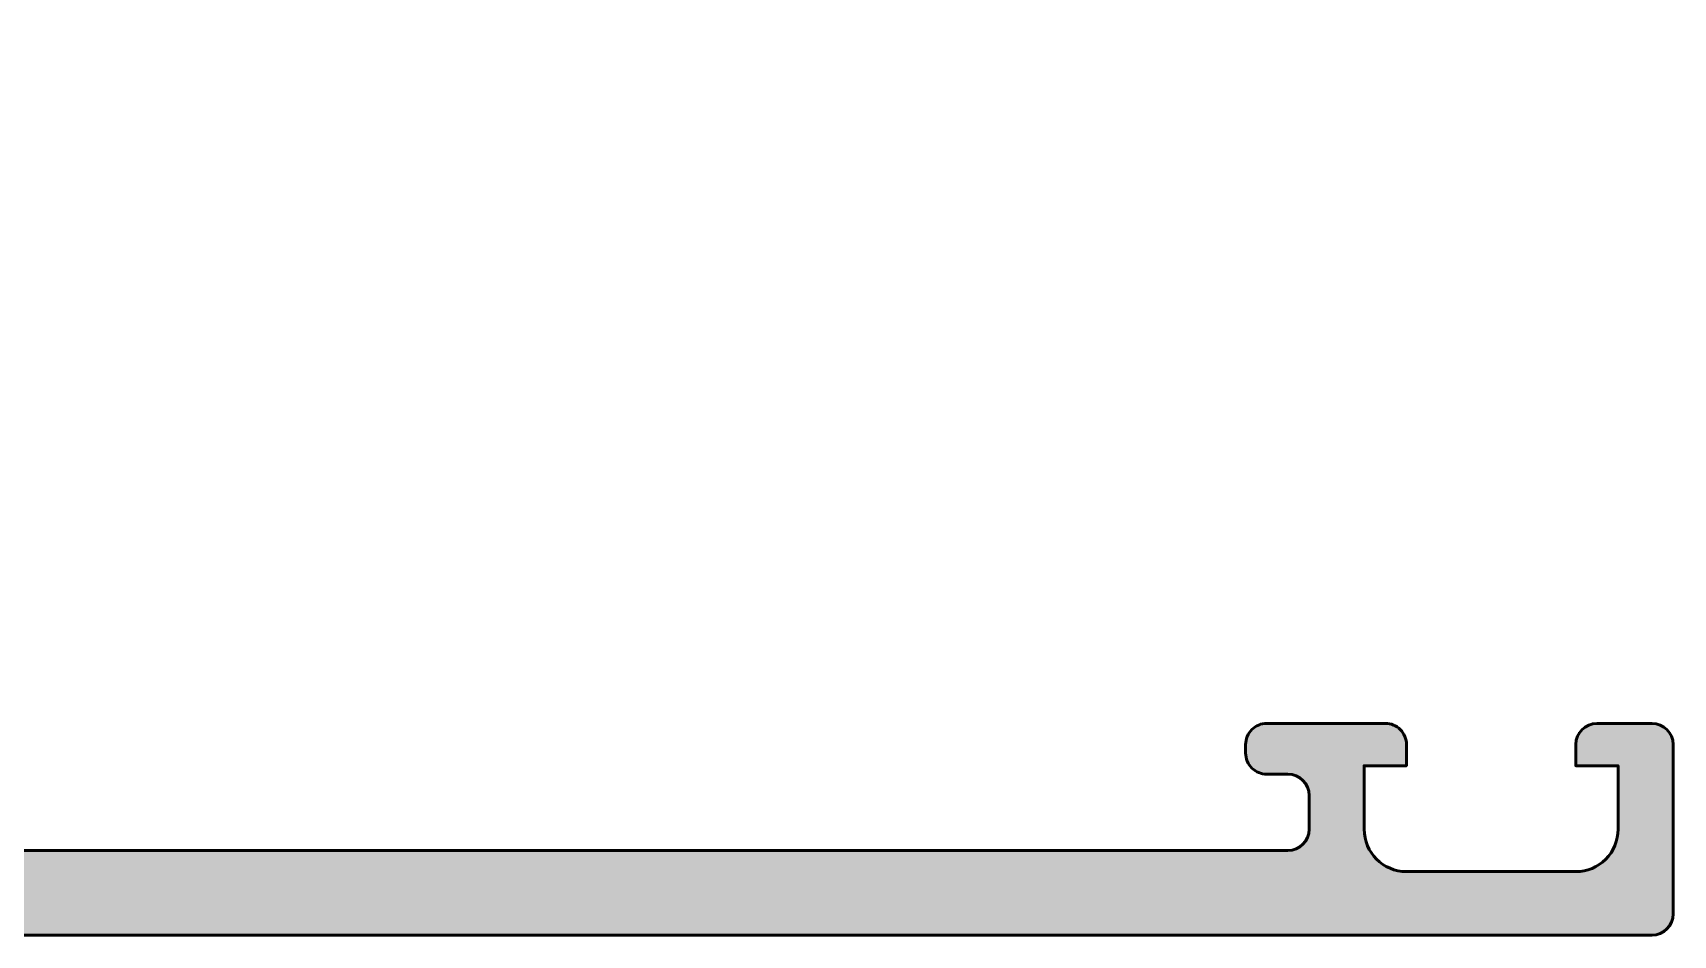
# Model space of a CAD drawing. Extents: x 0 to 77.5, y 0 to 75.
# Drawn here: x 38.75 to 77.5, y 0 to 21.3 of the extents above; entities that cross this region are included whole.
import ezdxf

# ---------------------------------------------------------------- set-up
doc = ezdxf.new("R2010")
doc.units = 0
doc.layers.add('0S-Alu contour', color=7, linetype='Continuous', lineweight=50)
doc.layers.add('0S-Alu hatch', color=252, linetype='Continuous', lineweight=25)

# ---------------------------------------------------------------- blocks, each defined once
blk = doc.blocks.new('357880__EF5C99FE_7111_410A_AF57_3AD4C0A92AE4_')
at = {"layer": '0S-Alu hatch'}
h = blk.add_hatch(color=256, dxfattribs=at)
edge = h.paths.add_edge_path()
edge.add_line((9.523192936173272, 19.05247843358535), (8.577453190079353, 18.74763834569425))
edge.add_arc((8.800309889714228, 18.30006520285092), 0.4999868265932678, 116.4697425232909, 179.9997316107171)
edge.add_line((8.300323063126445, 18.30006754491569), (8.300323063126427, 18.00006449315482))
edge.add_arc((8.80030253545823, 18.00004396548718), 0.4999794727532043, 179.9976476060076, 270.0023523939976)
edge.add_line((8.800323063125717, 17.50006449315538), (19.80032306312635, 17.50006449315516))
edge.add_arc((19.80034359079368, 18.00004396548743), 0.4999794727536803, 269.9976476060204, 360.0023523941473)
edge.add_line((20.30032306312596, 18.00006449315623), (20.30032306312686, 18.3000675449132))
edge.add_arc((19.80033623653818, 18.30006520285044), 0.4999868265941601, 0.0002683879249072, 63.53025747673363)
edge.add_line((20.02319293617327, 18.74763834569467), (19.07745319007976, 19.05247843358523))
edge.add_ellipse((19.3025416438591, 19.500770370013), major_axis=(-0.5016278224848914, 0), ratio=1, start_angle=-84.47111205101112, end_angle=63.33866331594078, ccw=False)
edge.add_line((19.25421100257954, 20.0000644931553), (19.8003230631264, 20.00006449315531))
edge.add_ellipse((19.80032306312643, 18.50006449315531), major_axis=(-1.5, 0), ratio=1, start_angle=180, end_angle=270.0000000000011, ccw=False)
edge.add_line((21.30032306312643, 18.50006449315531), (21.30032306312639, 17.30000000000003))
edge.add_arc((22.30032306312639, 17.29999999999999), 1, 180, 269.9999999999996)
edge.add_line((22.30032306312638, 16.3), (26.76188021535172, 16.3))
edge.add_ellipse((26.76188021535171, 16.16188021535169), major_axis=(-0.1381197846483033, 0), ratio=1, start_angle=150.0000000000006, end_angle=269.99999999999704, ccw=False)
edge.add_line((26.88149545762238, 16.09282032302754), (25.49999999999999, 13.70000000000001))
edge.add_line((25.49999999999999, 13.70000000000001), (25.50000000000001, 12.99999999999999))
edge.add_arc((26, 12.99999999999998), 0.4999999999999929, 180, 269.9999999999984)
edge.add_line((25.99999999999999, 12.49999999999999), (30.3000256809572, 12.50000000000001))
edge.add_arc((30.3000256809572, 12.62000000000001), 0.1200000000000045, 270, 360)
edge.add_line((30.4200256809572, 12.62000000000001), (30.4200256809572, 15.379998))
edge.add_ellipse((30.72002568095721, 15.37999800000001), major_axis=(-0.3000000000000043, 0), ratio=1, start_angle=270.00000000000136, end_angle=360, ccw=False)
edge.add_line((30.7200256809572, 15.67999800000001), (31.69999999999999, 15.67999800000001))
edge.add_ellipse((31.69999999999999, 15.37999800000001), major_axis=(-0.2999999999999971, 0), ratio=1, start_angle=180, end_angle=270, ccw=False)
edge.add_line((31.99999999999999, 15.37999800000001), (31.99999999999999, 13.49998699999148))
edge.add_arc((32.07886709564315, 13.23244365946855), 0.2789255417371423, 106.4245945553538, 181.1628700728862)
edge.add_line((31.79999899999998, 13.22678299999149), (31.79999899999998, 12.77318899999152))
edge.add_arc((32.07883644654304, 12.76752059199315), 0.2788950563274449, 178.8354106259031, 253.5801235805086)
edge.add_line((31.99999999999999, 12.50000000000001), (31.99999999999955, 11.10006547570027))
edge.add_ellipse((31.49999999999955, 11.10006547570043), major_axis=(-0.5, 0), ratio=1, start_angle=90.00000000000568, end_angle=180, ccw=False)
edge.add_line((31.49999999999959, 10.60006547570043), (30.60007597755716, 10.60006547570037))
edge.add_arc((30.60007597755714, 10.10006547570037), 0.5, 89.99999999999756, 180)
edge.add_line((30.10007597755714, 10.10006547570037), (30.10007597755746, 3.431613265154908))
edge.add_arc((31.10003540032775, 3.431613265154936), 0.9999594227702885, 180, 267.7959971364339)
edge.add_line((31.06157934018392, 2.432393580288139), (37.10003696083267, 1.999996948242312))
edge.add_line((37.10003696083267, 1.999996948242312), (68.40003085731564, 1.999996948242312))
edge.add_arc((68.4000142938559, 2.500013511701354), 0.5000165637333808, 270.001897969798, 359.9981020306515)
edge.add_line((68.90003085731496, 2.499996948242201), (68.90003085731564, 3.300000000000807))
edge.add_arc((68.39999575815051, 3.299964900834993), 0.5000351003969966, 0.0040217857437439, 89.99597821422417)
edge.add_line((68.4000308573161, 3.800000000000125), (67.9000308573161, 3.800000000000068))
edge.add_ellipse((67.90003085731604, 4.300000000000011), major_axis=(-0.4999999999999432, 0), ratio=1, start_angle=0, end_angle=90.00000000000648, ccw=False)
edge.add_line((67.4000308573161, 4.300000000000011), (67.40003085731632, 4.500000000000284))
edge.add_ellipse((67.90003085731578, 4.500000000000369), major_axis=(-0.49999999999946, 0), ratio=1, start_angle=269.9999999999902, end_angle=360, ccw=False)
edge.add_line((67.90003085731587, 4.999999999999829), (70.7000186502845, 5.000000000000056))
edge.add_ellipse((70.70007612508735, 4.500057474802787), major_axis=(-0.4999425285010023, 0), ratio=1, start_angle=179.9934131155661, end_angle=270.0065868843934, ccw=False)
edge.add_line((71.20001865028462, 4.500000000000071), (71.20001865028462, 4.000000000000056))
edge.add_line((71.20001865028462, 4.000000000000056), (70.2000186502846, 4.00000000000017))
edge.add_line((70.2000186502846, 4.00000000000017), (70.20001865028439, 2.500000000000056))
edge.add_arc((71.20009551999382, 2.500076869709431), 1.00007687266368, 180.0044039714515, 269.9955960286439)
edge.add_line((71.20001865028485, 1.5), (75.2000186502846, 1.50000000000017))
edge.add_arc((75.20005562397813, 2.499963026306659), 0.9999630269900411, 269.9978814850804, 360.0021185150526)
edge.add_line((76.20001865028462, 2.500000000002493), (76.20001865028485, 4.00000000000017))
edge.add_line((76.20001865028485, 4.00000000000017), (75.2000186502846, 4.000000000000056))
edge.add_line((75.2000186502846, 4.000000000000056), (75.2000186502846, 4.5))
edge.add_ellipse((75.70005554907391, 4.49996310121071), major_axis=(-0.5000369001507101, 0), ratio=1, start_angle=270.00422797774263, end_angle=359.99577202221616, ccw=False)
edge.add_line((75.70001865028485, 5), (77.00006747841007, 5.000000000000227))
edge.add_ellipse((76.99999999089238, 4.499932512482985), major_axis=(-0.5000674920711927, 0), ratio=1, start_angle=180.007732456117, end_angle=269.9922675438678, ccw=False)
edge.add_line((77.50006747840962, 4.500000000000548), (77.50006747840962, 0.4999999999997158))
edge.add_ellipse((76.99999999089232, 0.5000674875172991), major_axis=(-0.5000674920712493, 0), ratio=1, start_angle=90.00773245611259, end_angle=179.9922675438831, ccw=False)
edge.add_line((77.00006747840985, 0), (28.50006747840949, 1.137e-13))
edge.add_ellipse((28.50006747840949, 0.9999999999999857), major_axis=(-0.9999999999998721, 0), ratio=1, start_angle=0, end_angle=90.0000000000004, ccw=False)
edge.add_line((27.50006747840961, 0.9999999999999856), (27.50006747840973, 7.100064493155258))
edge.add_arc((26.50006747840971, 7.100064493155272), 1.000000000000014, 0, 89.99999999999959)
edge.add_line((26.50006747840972, 8.100064493155285), (17.00012690376608, 8.100064493155173))
edge.add_ellipse((17.00012690376602, 9.100064493155188), major_axis=(-1.000000000000014, 0), ratio=1, start_angle=0, end_angle=90.00000000000318, ccw=False)
edge.add_line((16.00012690376601, 9.100064493155188), (16.00012690376546, 14.49988043401186))
edge.add_arc((15.00012690376537, 14.49988043401227), 1.000000000000092, 0, 89.99999999996702)
edge.add_line((15.00012690376594, 15.49988043401236), (0.4996834048736645, 15.49988043401225))
edge.add_ellipse((0.4996834048736645, 15.99988043401224), major_axis=(-0.4999999999999858, 0), ratio=1, start_angle=-0.012092504310487584, end_angle=90, ccw=False)
edge.add_line((-0.000316583990372, 15.99998596101897), (0, 17.49999999999998))
edge.add_arc((-0.0788364465430362, 17.76752059199309), 0.2788950563274188, 286.4198764194916, 361.1645893740969)
edge.add_line((0.2000009999999955, 17.77318899999146), (0.2000010000000003, 18.22678299999148))
edge.add_arc((-0.0788670956431616, 18.23244365946853), 0.2789255417371431, 358.8371299271166, 433.5754054446459)
edge.add_line((8e-16, 18.49998699999146), (0, 20.37999799999997))
edge.add_ellipse((0.3000000000000114, 20.37999799999999), major_axis=(-0.3000000000000114, 0), ratio=1, start_angle=270, end_angle=360, ccw=False)
edge.add_line((0.3000000000000114, 20.679998), (1.279974319042779, 20.679998))
edge.add_ellipse((1.279974319042779, 20.37999799999999), major_axis=(-0.3000000000000114, 0), ratio=1, start_angle=180, end_angle=270, ccw=False)
edge.add_line((1.57997431904279, 20.37999799999999), (1.57997431904279, 17.62))
edge.add_arc((1.699974319042794, 17.62), 0.1200000000000045, 180, 270)
edge.add_line((1.699974319042794, 17.5), (6.000000000000014, 17.5))
edge.add_arc((6.000000000000014, 17.99999999999999), 0.4999999999999929, 270, 360)
edge.add_line((6.500000000000007, 17.99999999999999), (6.500000000000014, 18.7))
edge.add_line((6.500000000000014, 18.7), (5.11850454237765, 21.09282032302752))
edge.add_ellipse((5.23811978464829, 21.16188021535169), major_axis=(-0.1381197846482896, 0), ratio=1, start_angle=-95.62257755078957, end_angle=30.00000000001188, ccw=False)
edge.add_ellipse((4.761776758826201, 16.32339113815191), major_axis=(-5.000000000000259, 0), ratio=1, start_angle=229.4109051071833, end_angle=264.37742244920696, ccw=False)
edge.add_arc((8.340240072262347, 20.50006449315491), 0.4999999999997637, 229.4109051071814, 269.9999999999984)
edge.add_line((8.340240072262333, 20.00006449315514), (9.346435123672833, 20.00006449315519))
edge.add_ellipse((9.298104482393725, 19.50077037001293), major_axis=(-0.5016278224848094, 0), ratio=1, start_angle=116.66133668409091, end_angle=264.4711120510616, ccw=False)
edge = h.paths.add_edge_path()
edge.add_line((17.80012690376565, 14.30006449315523), (17.80012690376588, 10.10006449315489))
edge.add_arc((18.30012690376554, 10.10006449315477), 0.499999999999659, 180, 269.9999999999878)
edge.add_line((18.30012690376544, 9.600064493155116), (23.50012690376615, 9.600064493155116))
edge.add_arc((23.50012690376616, 10.10006449315511), 0.5, 269.9999999999992, 360)
edge.add_line((24.00012690376616, 10.10006449315511), (24.00012690376549, 11.09289057329653))
edge.add_arc((23.50012690376551, 11.09289057329617), 0.4999999999999858, 0, 44.99999999998172)
edge.add_line((23.85368029435888, 11.44644396388932), (23.24657351317239, 12.05355074507624))
edge.add_ellipse((23.60012690376578, 12.40710413566941), major_axis=(-0.5000000000000142, 0), ratio=1, start_angle=0, end_angle=44.999999999982776, ccw=False)
edge.add_line((23.10012690376576, 12.40710413566941), (23.10012690376577, 14.30006449315505))
edge.add_arc((22.60012690376577, 14.30006449315505), 0.5, 0, 89.99999999999837)
edge.add_line((22.60012690376578, 14.80006449315505), (18.30012690376541, 14.80006449315516))
edge.add_arc((18.29987701332445, 14.30031438359635), 0.4997501720352638, 89.97135034862296, 180.028649651394)
at = {"layer": '0S-Alu contour', "color": 7}
for points in [[(6.500000000000007, 17.99999999999999), (6.500000000000014, 18.7), (5.11850454237765, 21.09282032302752)], [(0.3000000000000114, 20.679998), (1.279974319042779, 20.679998)], [(8e-16, 18.49998699999146), (0, 20.37999799999997)], [(1.57997431904279, 20.37999799999999), (1.57997431904279, 17.62)], [(8.340240072262333, 20.00006449315514), (9.346435123672833, 20.00006449315519)], [(19.25421100257954, 20.0000644931553), (19.8003230631264, 20.00006449315531)], [(9.523192936173272, 19.05247843358535), (8.577453190079353, 18.74763834569425)], [(20.02319293617327, 18.74763834569467), (19.07745319007976, 19.05247843358523)], [(0.2000009999999955, 17.77318899999146), (0.2000010000000003, 18.22678299999148)], [(8.300323063126445, 18.30006754491569), (8.300323063126427, 18.00006449315482)], [(20.30032306312596, 18.00006449315623), (20.30032306312686, 18.3000675449132)], [(21.30032306312643, 18.50006449315531), (21.30032306312639, 17.30000000000003)], [(-0.000316583990372, 15.99998596101897), (0, 17.49999999999998)], [(1.699974319042794, 17.5), (6.000000000000014, 17.5)], [(8.800323063125717, 17.50006449315538), (19.80032306312635, 17.50006449315516)], [(22.30032306312638, 16.3), (26.76188021535172, 16.3)], [(26.88149545762238, 16.09282032302754), (25.49999999999999, 13.70000000000001), (25.50000000000001, 12.99999999999999)], [(30.7200256809572, 15.67999800000001), (31.69999999999999, 15.67999800000001)], [(15.00012690376594, 15.49988043401236), (0.4996834048736645, 15.49988043401225)], [(30.4200256809572, 12.62000000000001), (30.4200256809572, 15.379998)], [(31.99999999999999, 15.37999800000001), (31.99999999999999, 13.49998699999148)], [(22.60012690376578, 14.80006449315505), (18.30012690376541, 14.80006449315516)], [(16.00012690376601, 9.100064493155188), (16.00012690376546, 14.49988043401186)], [(17.80012690376565, 14.30006449315523), (17.80012690376588, 10.10006449315489)], [(23.10012690376576, 12.40710413566941), (23.10012690376577, 14.30006449315505)], [(31.79999899999998, 13.22678299999149), (31.79999899999998, 12.77318899999152)], [(25.99999999999999, 12.49999999999999), (30.3000256809572, 12.50000000000001)], [(31.99999999999999, 12.50000000000001), (31.99999999999955, 11.10006547570027)], [(23.85368029435888, 11.44644396388932), (23.24657351317239, 12.05355074507624)], [(24.00012690376616, 10.10006449315511), (24.00012690376549, 11.09289057329653)], [(31.49999999999959, 10.60006547570043), (30.60007597755716, 10.60006547570037)], [(30.10007597755714, 10.10006547570037), (30.10007597755746, 3.431613265154908)], [(18.30012690376544, 9.600064493155116), (23.50012690376615, 9.600064493155116)], [(26.50006747840972, 8.100064493155285), (17.00012690376608, 8.100064493155173)], [(27.50006747840961, 0.9999999999999856), (27.50006747840973, 7.100064493155258)], [(67.90003085731587, 4.999999999999829), (70.7000186502845, 5.000000000000056)], [(75.70001865028485, 5), (77.00006747841007, 5.000000000000227)], [(67.4000308573161, 4.300000000000011), (67.40003085731632, 4.500000000000284)], [(71.20001865028462, 4.500000000000071), (71.20001865028462, 4.000000000000056), (70.2000186502846, 4.00000000000017), (70.20001865028439, 2.500000000000056)], [(76.20001865028462, 2.500000000002493), (76.20001865028485, 4.00000000000017), (75.2000186502846, 4.000000000000056), (75.2000186502846, 4.5)], [(77.50006747840962, 4.500000000000548), (77.50006747840962, 0.4999999999997158)], [(68.4000308573161, 3.800000000000125), (67.9000308573161, 3.800000000000068)], [(68.90003085731496, 2.499996948242201), (68.90003085731564, 3.300000000000807)], [(31.06157934018392, 2.432393580288139), (37.10003696083267, 1.999996948242312), (68.40003085731564, 1.999996948242312)], [(71.20001865028485, 1.5), (75.2000186502846, 1.50000000000017)], [(77.00006747840985, 0), (28.50006747840949, 1.137e-13)]]:
    blk.add_lwpolyline(points, dxfattribs=at)
at = {"layer": '0S-Alu contour', "color": 7, "extrusion": (0, 0, -1)}
for centre, radius, start, end in [((-5.23811978464829, 21.16188021535169), 0.1381197846482896, 329.9999999999882, 95.62257755078969), ((-4.761776758826201, 16.32339113815191), 5.000000000000259, 95.62257755079301, 130.5890948928167), ((-0.3000000000000114, 20.37999799999999), 0.3000000000000114, 0, 90), ((-1.279974319042779, 20.37999799999999), 0.3000000000000114, 90, 180), ((-9.298104482393725, 19.50077037001293), 0.5016278224848094, 95.52888794893838, 243.3386633159091), ((-19.3025416438591, 19.500770370013), 0.5016278224848914, 296.6613366840592, 84.47111205101118), ((-19.80032306312643, 18.50006449315531), 1.5, 89.9999999999989, 180), ((-26.76188021535171, 16.16188021535169), 0.1381197846483033, 90.00000000000296, 209.9999999999995), ((-0.4996834048736645, 15.99988043401224), 0.4999999999999858, 270, 0.012092504310557), ((-30.72002568095721, 15.37999800000001), 0.3000000000000043, 0, 89.99999999999864), ((-31.69999999999999, 15.37999800000001), 0.2999999999999971, 90, 180), ((-23.60012690376578, 12.40710413566941), 0.5000000000000142, 315.0000000000172, 0), ((-31.49999999999955, 11.10006547570043), 0.5, 180, 269.9999999999943), ((-17.00012690376602, 9.100064493155188), 1.000000000000014, 269.9999999999968, 0), ((-67.90003085731578, 4.500000000000369), 0.49999999999946, 0, 90.00000000000978), ((-70.70007612508735, 4.500057474802787), 0.4999425285010024, 89.99341311560661, 180.006586884434), ((-75.70005554907391, 4.49996310121071), 0.5000369001507101, 0.004227977783813, 89.99577202225736), ((-76.99999999089238, 4.499932512482985), 0.5000674920711927, 90.00773245613222, 179.992267543883), ((-67.90003085731604, 4.300000000000011), 0.4999999999999432, 269.9999999999935, 0), ((-28.50006747840949, 0.9999999999999857), 0.9999999999998721, 269.9999999999996, 0), ((-76.99999999089232, 0.5000674875172991), 0.5000674920712493, 180.0077324561169, 269.9922675438874)]:
    blk.add_arc(centre, radius, start, end, dxfattribs=at)
at = {"layer": '0S-Alu contour', "color": 7}
for centre, radius, start, end in [((8.340240072262347, 20.50006449315491), 0.4999999999997637, 229.4109051071814, 269.9999999999984), ((8.800309889714228, 18.30006520285092), 0.4999868265932678, 116.4697425232909, 179.9997316107171), ((19.80033623653818, 18.30006520285044), 0.4999868265941601, 0.0002683879249072, 63.53025747673363), ((-0.0788670956431616, 18.23244365946853), 0.2789255417371431, 358.8371299271166, 73.57540544464598), ((6.000000000000014, 17.99999999999999), 0.4999999999999929, 270, 0), ((8.80030253545823, 18.00004396548718), 0.4999794727532043, 179.9976476060076, 270.0023523939976), ((19.80034359079368, 18.00004396548743), 0.4999794727536803, 269.9976476060204, 0.0023523941473428), ((-0.0788364465430362, 17.76752059199309), 0.2788950563274188, 286.4198764194916, 1.164589374096924), ((1.699974319042794, 17.62), 0.1200000000000045, 180, 270), ((22.30032306312639, 17.29999999999999), 1, 180, 269.9999999999996), ((15.00012690376537, 14.49988043401227), 1.000000000000092, 0, 89.99999999996702), ((18.29987701332445, 14.30031438359635), 0.4997501720352638, 89.97135034862296, 180.028649651394), ((22.60012690376577, 14.30006449315505), 0.5, 0, 89.99999999999837), ((32.07886709564315, 13.23244365946855), 0.2789255417371423, 106.4245945553538, 181.1628700728862), ((26, 12.99999999999998), 0.4999999999999929, 180, 269.9999999999984), ((30.3000256809572, 12.62000000000001), 0.1200000000000045, 270, 0), ((32.07883644654304, 12.76752059199315), 0.2788950563274449, 178.8354106259031, 253.5801235805086), ((23.50012690376551, 11.09289057329617), 0.4999999999999858, 0, 44.99999999998172), ((30.60007597755714, 10.10006547570037), 0.5, 89.99999999999756, 180), ((18.30012690376554, 10.10006449315477), 0.499999999999659, 180, 269.9999999999878), ((23.50012690376616, 10.10006449315511), 0.5, 269.9999999999992, 0), ((26.50006747840971, 7.100064493155272), 1.000000000000014, 0, 89.99999999999959), ((68.39999575815051, 3.299964900834993), 0.5000351003969966, 0.0040217857437439, 89.99597821422417), ((31.10003540032775, 3.431613265154936), 0.9999594227702885, 180, 267.7959971364339), ((68.4000142938559, 2.500013511701354), 0.5000165637333808, 270.001897969798, 359.9981020306515), ((71.20009551999382, 2.500076869709431), 1.00007687266368, 180.0044039714515, 269.9955960286439), ((75.20005562397813, 2.499963026306659), 0.9999630269900411, 269.9978814850804, 0.0021185150526193)]:
    blk.add_arc(centre, radius, start, end, dxfattribs=at)
blk = doc.blocks.new('368890__8A164C99_0605_49C5_A5C6_B90587E4D10C_')
at = {"layer": '0S-Alu contour', "color": 7}
blk.add_blockref('357880__EF5C99FE_7111_410A_AF57_3AD4C0A92AE4_', (0, 0), dxfattribs=at)

msp = doc.modelspace()

# ---------------------------------------------------------------- block references
at = {"layer": '0S-Alu contour', "color": 7}
msp.add_blockref('368890__8A164C99_0605_49C5_A5C6_B90587E4D10C_', (0, 0), dxfattribs=at)

doc.saveas('drawing.dxf')
